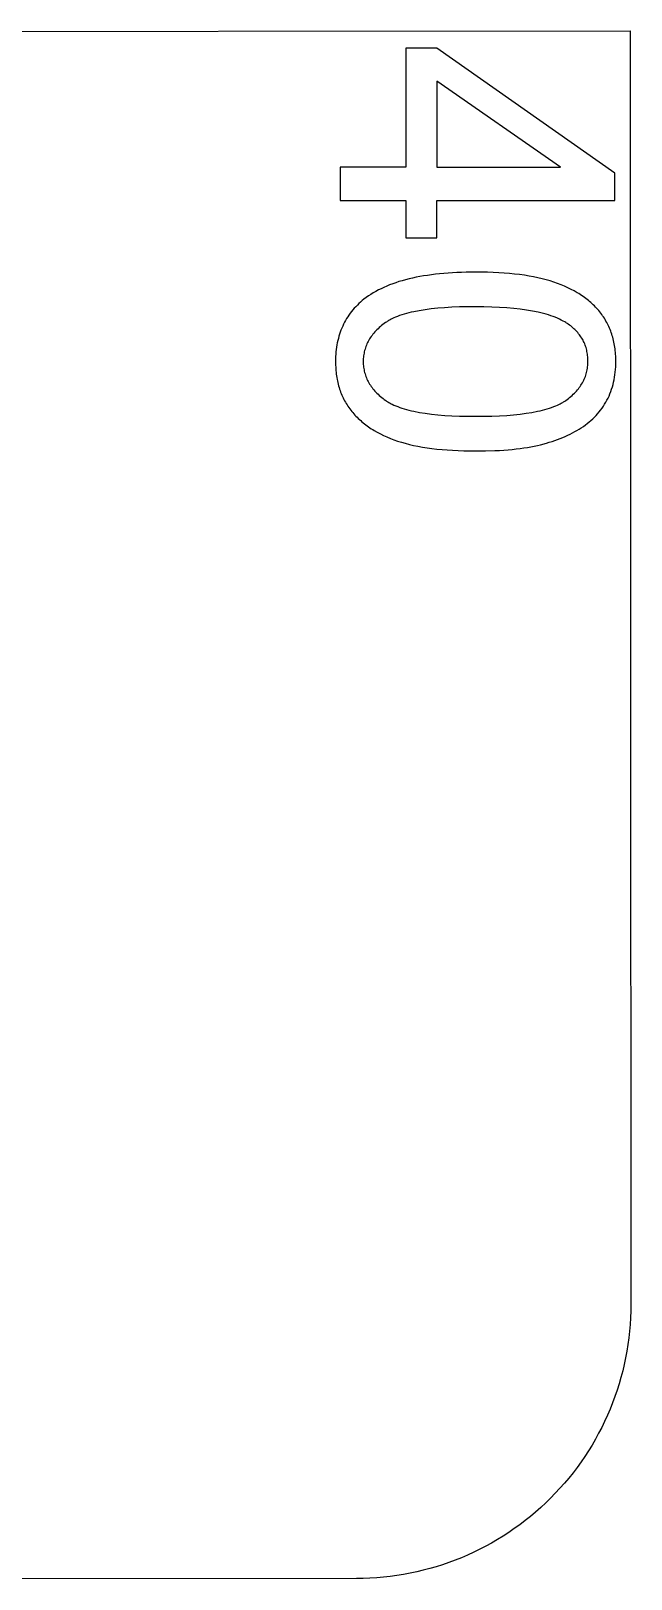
# Model space of a CAD drawing. Extents: x -8894 to -3022, y 6798 to 8329.
# Drawn here: x -4932.7 to -4823.5, y 7264.5 to 7546.6 of the extents above; entities that cross this region are included whole.
import ezdxf

# ---------------------------------------------------------------- set-up
doc = ezdxf.new("R2010")
doc.units = 0
doc.layers.add('LAYER_03', color=7, linetype='CONTINUOUS')
doc.layers.add('STEVILKE', color=7, linetype='CONTINUOUS')

msp = doc.modelspace()

# ---------------------------------------------------------------- linework, layer by layer
at = {"layer": 'LAYER_03'}
msp.add_lwpolyline([(-4973.62, 7546.47), (-4823.62, 7546.55), (-4823.49, 7314.55, -0.414214), (-4873.47, 7264.53), (-5010.38, 7264.45)], format="xyb", dxfattribs=at)
at = {"layer": 'STEVILKE'}
for p, q in [((-4864.51, 7501.21), (-4865.12, 7501.04)), ((-4863.88, 7501.37), (-4864.51, 7501.21)), ((-4863.24, 7501.52), (-4863.88, 7501.37)), ((-4862.58, 7501.66), (-4863.24, 7501.52)), ((-4861.91, 7501.79), (-4862.58, 7501.66)), ((-4861.22, 7501.91), (-4861.91, 7501.79)), ((-4860.52, 7502.02), (-4861.22, 7501.91)), ((-4859.8, 7502.13), (-4860.52, 7502.02)), ((-4859.06, 7502.22), (-4859.8, 7502.13)), ((-4858.31, 7502.3), (-4859.06, 7502.22)), ((-4857.55, 7502.37), (-4858.31, 7502.3)), ((-4856.77, 7502.43), (-4857.55, 7502.37)), ((-4855.97, 7502.49), (-4856.77, 7502.43)), ((-4855.16, 7502.53), (-4855.97, 7502.49)), ((-4854.34, 7502.56), (-4855.16, 7502.53)), ((-4853.49, 7502.59), (-4854.34, 7502.56)), ((-4851.77, 7502.61), (-4853.49, 7502.59)), ((-4850.67, 7502.6), (-4851.77, 7502.61)), ((-4849.6, 7502.58), (-4850.67, 7502.6)), ((-4848.56, 7502.54), (-4849.6, 7502.58)), ((-4847.55, 7502.49), (-4848.56, 7502.54)), ((-4846.56, 7502.43), (-4847.55, 7502.49)), ((-4845.61, 7502.35), (-4846.56, 7502.43)), ((-4844.67, 7502.26), (-4845.61, 7502.35)), ((-4843.77, 7502.15), (-4844.67, 7502.26)), ((-4842.89, 7502.03), (-4843.77, 7502.15)), ((-4842.04, 7501.9), (-4842.89, 7502.03)), ((-4841.22, 7501.75), (-4842.04, 7501.9)), ((-4840.42, 7501.58), (-4841.22, 7501.75)), ((-4839.65, 7501.4), (-4840.42, 7501.58)), ((-4838.91, 7501.21), (-4839.65, 7501.4)), ((-4838.19, 7501.01), (-4838.91, 7501.21)), ((-4870.84, 7498.55), (-4871.27, 7498.26)), ((-4870.4, 7498.82), (-4870.84, 7498.55)), ((-4869.94, 7499.09), (-4870.4, 7498.82)), ((-4869.46, 7499.35), (-4869.94, 7499.09)), ((-4868.98, 7499.59), (-4869.46, 7499.35)), ((-4868.47, 7499.83), (-4868.98, 7499.59)), ((-4867.95, 7500.05), (-4868.47, 7499.83)), ((-4867.42, 7500.27), (-4867.95, 7500.05)), ((-4866.86, 7500.48), (-4867.42, 7500.27)), ((-4866.3, 7500.68), (-4866.86, 7500.48)), ((-4865.72, 7500.87), (-4866.3, 7500.68)), ((-4865.12, 7501.04), (-4865.72, 7500.87)), ((-4837.5, 7500.78), (-4838.19, 7501.01)), ((-4836.84, 7500.55), (-4837.5, 7500.78)), ((-4836.19, 7500.3), (-4836.84, 7500.55)), ((-4835.56, 7500.04), (-4836.19, 7500.3)), ((-4834.95, 7499.76), (-4835.56, 7500.04)), ((-4834.37, 7499.47), (-4834.95, 7499.76)), ((-4833.8, 7499.17), (-4834.37, 7499.47)), ((-4833.25, 7498.85), (-4833.8, 7499.17)), ((-4832.98, 7498.69), (-4833.25, 7498.85)), ((-4832.72, 7498.52), (-4832.98, 7498.69)), ((-4832.46, 7498.35), (-4832.72, 7498.52)), ((-4832.21, 7498.17), (-4832.46, 7498.35)), ((-4874.1, 7495.71), (-4874.35, 7495.41)), ((-4873.84, 7496.01), (-4874.1, 7495.71)), ((-4873.57, 7496.3), (-4873.84, 7496.01)), ((-4873.29, 7496.59), (-4873.57, 7496.3)), ((-4873, 7496.87), (-4873.29, 7496.59)), ((-4872.71, 7497.14), (-4873, 7496.87)), ((-4872.4, 7497.41), (-4872.71, 7497.14)), ((-4872.08, 7497.67), (-4872.4, 7497.41)), ((-4871.68, 7497.97), (-4872.08, 7497.67)), ((-4871.27, 7498.26), (-4871.68, 7497.97)), ((-4862.01, 7495.58), (-4863, 7495.39)), ((-4860.96, 7495.75), (-4862.01, 7495.58)), ((-4859.84, 7495.9), (-4860.96, 7495.75)), ((-4858.65, 7496.02), (-4859.84, 7495.9)), ((-4857.4, 7496.12), (-4858.65, 7496.02)), ((-4856.09, 7496.2), (-4857.4, 7496.12)), ((-4854.71, 7496.26), (-4856.09, 7496.2)), ((-4853.27, 7496.29), (-4854.71, 7496.26)), ((-4851.77, 7496.3), (-4853.27, 7496.29)), ((-4850.26, 7496.29), (-4851.77, 7496.3)), ((-4848.81, 7496.25), (-4850.26, 7496.29)), ((-4847.42, 7496.19), (-4848.81, 7496.25)), ((-4846.1, 7496.1), (-4847.42, 7496.19)), ((-4844.83, 7495.99), (-4846.1, 7496.1)), ((-4843.63, 7495.86), (-4844.83, 7495.99)), ((-4842.48, 7495.7), (-4843.63, 7495.86)), ((-4841.4, 7495.51), (-4842.48, 7495.7)), ((-4840.37, 7495.3), (-4841.4, 7495.51)), ((-4831.96, 7497.99), (-4832.21, 7498.17)), ((-4831.71, 7497.81), (-4831.96, 7497.99)), ((-4831.48, 7497.63), (-4831.71, 7497.81)), ((-4831.24, 7497.44), (-4831.48, 7497.63)), ((-4831.01, 7497.25), (-4831.24, 7497.44)), ((-4830.79, 7497.05), (-4831.01, 7497.25)), ((-4830.57, 7496.85), (-4830.79, 7497.05)), ((-4830.35, 7496.65), (-4830.57, 7496.85)), ((-4830.14, 7496.45), (-4830.35, 7496.65)), ((-4829.94, 7496.24), (-4830.14, 7496.45)), ((-4829.74, 7496.02), (-4829.94, 7496.24)), ((-4829.54, 7495.81), (-4829.74, 7496.02)), ((-4829.35, 7495.59), (-4829.54, 7495.81)), ((-4829.17, 7495.37), (-4829.35, 7495.59)), ((-4875.96, 7492.77), (-4876.12, 7492.41)), ((-4875.8, 7493.12), (-4875.96, 7492.77)), ((-4875.62, 7493.46), (-4875.8, 7493.12)), ((-4875.43, 7493.8), (-4875.62, 7493.46)), ((-4875.24, 7494.14), (-4875.43, 7493.8)), ((-4875.03, 7494.46), (-4875.24, 7494.14)), ((-4874.81, 7494.79), (-4875.03, 7494.46)), ((-4874.58, 7495.1), (-4874.81, 7494.79)), ((-4874.35, 7495.41), (-4874.58, 7495.1)), ((-4869.1, 7492.68), (-4869.32, 7492.49)), ((-4868.87, 7492.87), (-4869.1, 7492.68)), ((-4868.64, 7493.06), (-4868.87, 7492.87)), ((-4868.39, 7493.24), (-4868.64, 7493.06)), ((-4868.14, 7493.42), (-4868.39, 7493.24)), ((-4868.01, 7493.51), (-4868.14, 7493.42)), ((-4867.88, 7493.6), (-4868.01, 7493.51)), ((-4867.74, 7493.69), (-4867.88, 7493.6)), ((-4867.6, 7493.77), (-4867.74, 7493.69)), ((-4867.46, 7493.86), (-4867.6, 7493.77)), ((-4867.31, 7493.94), (-4867.46, 7493.86)), ((-4867.15, 7494.02), (-4867.31, 7493.94)), ((-4867, 7494.1), (-4867.15, 7494.02)), ((-4866.67, 7494.25), (-4867, 7494.1)), ((-4866.33, 7494.4), (-4866.67, 7494.25)), ((-4865.97, 7494.54), (-4866.33, 7494.4)), ((-4865.59, 7494.68), (-4865.97, 7494.54)), ((-4865.2, 7494.81), (-4865.59, 7494.68)), ((-4864.79, 7494.94), (-4865.2, 7494.81)), ((-4864.37, 7495.06), (-4864.79, 7494.94)), ((-4863.93, 7495.18), (-4864.37, 7495.06)), ((-4863.47, 7495.29), (-4863.93, 7495.18)), ((-4863, 7495.39), (-4863.47, 7495.29)), ((-4839.88, 7495.19), (-4840.37, 7495.3)), ((-4839.41, 7495.06), (-4839.88, 7495.19)), ((-4838.95, 7494.94), (-4839.41, 7495.06)), ((-4838.5, 7494.8), (-4838.95, 7494.94)), ((-4838.08, 7494.67), (-4838.5, 7494.8)), ((-4837.66, 7494.52), (-4838.08, 7494.67)), ((-4837.26, 7494.37), (-4837.66, 7494.52)), ((-4836.88, 7494.21), (-4837.26, 7494.37)), ((-4836.51, 7494.05), (-4836.88, 7494.21)), ((-4836.16, 7493.88), (-4836.51, 7494.05)), ((-4835.82, 7493.7), (-4836.16, 7493.88)), ((-4835.5, 7493.52), (-4835.82, 7493.7)), ((-4835.34, 7493.42), (-4835.5, 7493.52)), ((-4835.19, 7493.33), (-4835.34, 7493.42)), ((-4835.04, 7493.23), (-4835.19, 7493.33)), ((-4834.89, 7493.13), (-4835.04, 7493.23)), ((-4834.67, 7492.97), (-4834.89, 7493.13)), ((-4834.46, 7492.81), (-4834.67, 7492.97)), ((-4834.25, 7492.65), (-4834.46, 7492.81)), ((-4834.06, 7492.48), (-4834.25, 7492.65)), ((-4828.99, 7495.14), (-4829.17, 7495.37)), ((-4828.81, 7494.91), (-4828.99, 7495.14)), ((-4828.64, 7494.67), (-4828.81, 7494.91)), ((-4828.48, 7494.44), (-4828.64, 7494.67)), ((-4828.32, 7494.2), (-4828.48, 7494.44)), ((-4828.17, 7493.95), (-4828.32, 7494.2)), ((-4828.03, 7493.7), (-4828.17, 7493.95)), ((-4827.89, 7493.45), (-4828.03, 7493.7)), ((-4827.75, 7493.2), (-4827.89, 7493.45)), ((-4827.62, 7492.94), (-4827.75, 7493.2)), ((-4827.5, 7492.67), (-4827.62, 7492.94)), ((-4827.38, 7492.41), (-4827.5, 7492.67)), ((-4876.85, 7490.14), (-4876.94, 7489.74)), ((-4876.75, 7490.53), (-4876.85, 7490.14)), ((-4876.65, 7490.92), (-4876.75, 7490.53)), ((-4876.53, 7491.3), (-4876.65, 7490.92)), ((-4876.4, 7491.68), (-4876.53, 7491.3)), ((-4876.27, 7492.05), (-4876.4, 7491.68)), ((-4876.12, 7492.41), (-4876.27, 7492.05)), ((-4871.32, 7489.98), (-4871.44, 7489.76)), ((-4871.2, 7490.21), (-4871.32, 7489.98)), ((-4871.07, 7490.43), (-4871.2, 7490.21)), ((-4870.93, 7490.64), (-4871.07, 7490.43)), ((-4870.78, 7490.86), (-4870.93, 7490.64)), ((-4870.62, 7491.07), (-4870.78, 7490.86)), ((-4870.46, 7491.28), (-4870.62, 7491.07)), ((-4870.29, 7491.49), (-4870.46, 7491.28)), ((-4870.11, 7491.7), (-4870.29, 7491.49)), ((-4869.92, 7491.9), (-4870.11, 7491.7)), ((-4869.73, 7492.1), (-4869.92, 7491.9)), ((-4869.53, 7492.3), (-4869.73, 7492.1)), ((-4869.32, 7492.49), (-4869.53, 7492.3)), ((-4833.86, 7492.3), (-4834.06, 7492.48)), ((-4833.68, 7492.13), (-4833.86, 7492.3)), ((-4833.5, 7491.95), (-4833.68, 7492.13)), ((-4833.33, 7491.77), (-4833.5, 7491.95)), ((-4833.16, 7491.58), (-4833.33, 7491.77)), ((-4833.01, 7491.39), (-4833.16, 7491.58)), ((-4832.86, 7491.2), (-4833.01, 7491.39)), ((-4832.71, 7491), (-4832.86, 7491.2)), ((-4832.58, 7490.8), (-4832.71, 7491)), ((-4832.45, 7490.6), (-4832.58, 7490.8)), ((-4832.33, 7490.39), (-4832.45, 7490.6)), ((-4832.21, 7490.18), (-4832.33, 7490.39)), ((-4832.1, 7489.97), (-4832.21, 7490.18)), ((-4832, 7489.76), (-4832.1, 7489.97)), ((-4827.27, 7492.14), (-4827.38, 7492.41)), ((-4827.16, 7491.86), (-4827.27, 7492.14)), ((-4827.06, 7491.59), (-4827.16, 7491.86)), ((-4826.97, 7491.31), (-4827.06, 7491.59)), ((-4826.88, 7491.02), (-4826.97, 7491.31)), ((-4826.8, 7490.73), (-4826.88, 7491.02)), ((-4826.72, 7490.44), (-4826.8, 7490.73)), ((-4826.65, 7490.15), (-4826.72, 7490.44)), ((-4826.58, 7489.85), (-4826.65, 7490.15)), ((-4826.52, 7489.54), (-4826.58, 7489.85)), ((-4877.24, 7487.21), (-4877.25, 7486.76)), ((-4877.21, 7487.64), (-4877.24, 7487.21)), ((-4877.18, 7488.07), (-4877.21, 7487.64)), ((-4877.13, 7488.5), (-4877.18, 7488.07)), ((-4877.08, 7488.92), (-4877.13, 7488.5)), ((-4877.01, 7489.33), (-4877.08, 7488.92)), ((-4876.94, 7489.74), (-4877.01, 7489.33)), ((-4872.18, 7487.1), (-4872.2, 7486.84)), ((-4872.15, 7487.35), (-4872.18, 7487.1)), ((-4872.12, 7487.6), (-4872.15, 7487.35)), ((-4872.07, 7487.85), (-4872.12, 7487.6)), ((-4872.02, 7488.1), (-4872.07, 7487.85)), ((-4871.96, 7488.35), (-4872.02, 7488.1)), ((-4871.89, 7488.59), (-4871.96, 7488.35)), ((-4871.82, 7488.83), (-4871.89, 7488.59)), ((-4871.73, 7489.06), (-4871.82, 7488.83)), ((-4871.64, 7489.3), (-4871.73, 7489.06)), ((-4871.54, 7489.53), (-4871.64, 7489.3)), ((-4871.44, 7489.76), (-4871.54, 7489.53)), ((-4831.91, 7489.54), (-4832, 7489.76)), ((-4831.82, 7489.31), (-4831.91, 7489.54)), ((-4831.74, 7489.09), (-4831.82, 7489.31)), ((-4831.66, 7488.86), (-4831.74, 7489.09)), ((-4831.6, 7488.63), (-4831.66, 7488.86)), ((-4831.54, 7488.39), (-4831.6, 7488.63)), ((-4831.49, 7488.15), (-4831.54, 7488.39)), ((-4831.44, 7487.91), (-4831.49, 7488.15)), ((-4831.4, 7487.66), (-4831.44, 7487.91)), ((-4831.37, 7487.41), (-4831.4, 7487.66)), ((-4831.35, 7487.16), (-4831.37, 7487.41)), ((-4831.33, 7486.91), (-4831.35, 7487.16)), ((-4826.47, 7489.24), (-4826.52, 7489.54)), ((-4826.42, 7488.93), (-4826.47, 7489.24)), ((-4826.38, 7488.61), (-4826.42, 7488.93)), ((-4826.34, 7488.3), (-4826.38, 7488.61)), ((-4826.31, 7487.98), (-4826.34, 7488.3)), ((-4826.28, 7487.65), (-4826.31, 7487.98)), ((-4826.26, 7487.32), (-4826.28, 7487.65)), ((-4826.25, 7486.99), (-4826.26, 7487.32)), ((-4826.24, 7486.32), (-4826.25, 7486.99)), ((-4877.25, 7486.76), (-4877.26, 7486.32)), ((-4877.26, 7486.32), (-4877.25, 7485.64)), ((-4877.25, 7485.64), (-4877.23, 7485.3)), ((-4877.23, 7485.3), (-4877.21, 7484.97)), ((-4877.21, 7484.97), (-4877.19, 7484.65)), ((-4877.19, 7484.65), (-4877.16, 7484.33)), ((-4877.16, 7484.33), (-4877.12, 7484.01)), ((-4872.21, 7486.58), (-4872.22, 7486.32)), ((-4872.22, 7486.32), (-4872.21, 7486.05)), ((-4872.2, 7486.84), (-4872.21, 7486.58)), ((-4872.21, 7486.05), (-4872.2, 7485.79)), ((-4872.2, 7485.79), (-4872.18, 7485.54)), ((-4872.18, 7485.54), (-4872.15, 7485.28)), ((-4872.15, 7485.28), (-4872.12, 7485.03)), ((-4872.12, 7485.03), (-4872.07, 7484.78)), ((-4872.07, 7484.78), (-4872.02, 7484.53)), ((-4872.02, 7484.53), (-4871.96, 7484.29)), ((-4871.96, 7484.29), (-4871.89, 7484.05)), ((-4831.64, 7484.08), (-4831.57, 7484.33)), ((-4831.57, 7484.33), (-4831.51, 7484.57)), ((-4831.51, 7484.57), (-4831.46, 7484.82)), ((-4831.46, 7484.82), (-4831.41, 7485.08)), ((-4831.41, 7485.08), (-4831.38, 7485.33)), ((-4831.38, 7485.33), (-4831.35, 7485.59)), ((-4831.35, 7485.59), (-4831.33, 7485.85)), ((-4831.32, 7486.65), (-4831.33, 7486.91)), ((-4831.33, 7485.85), (-4831.32, 7486.12)), ((-4831.32, 7486.38), (-4831.32, 7486.65)), ((-4831.32, 7486.12), (-4831.32, 7486.38)), ((-4826.4, 7483.9), (-4826.34, 7484.37)), ((-4826.34, 7484.37), (-4826.29, 7484.84)), ((-4826.29, 7484.84), (-4826.26, 7485.33)), ((-4826.26, 7485.33), (-4826.24, 7485.82)), ((-4826.24, 7485.82), (-4826.24, 7486.32)), ((-4877.12, 7484.01), (-4877.08, 7483.69)), ((-4877.08, 7483.69), (-4877.03, 7483.38)), ((-4877.03, 7483.38), (-4876.97, 7483.07)), ((-4876.97, 7483.07), (-4876.91, 7482.77)), ((-4876.91, 7482.77), (-4876.84, 7482.47)), ((-4876.84, 7482.47), (-4876.77, 7482.17)), ((-4876.77, 7482.17), (-4876.7, 7481.88)), ((-4876.7, 7481.88), (-4876.61, 7481.59)), ((-4876.61, 7481.59), (-4876.52, 7481.3)), ((-4871.89, 7484.05), (-4871.82, 7483.81)), ((-4871.82, 7483.81), (-4871.73, 7483.57)), ((-4871.73, 7483.57), (-4871.64, 7483.34)), ((-4871.64, 7483.34), (-4871.54, 7483.1)), ((-4871.54, 7483.1), (-4871.43, 7482.88)), ((-4871.43, 7482.88), (-4871.32, 7482.65)), ((-4871.32, 7482.65), (-4871.19, 7482.43)), ((-4871.19, 7482.43), (-4871.06, 7482.21)), ((-4871.06, 7482.21), (-4870.92, 7481.99)), ((-4870.92, 7481.99), (-4870.77, 7481.77)), ((-4870.77, 7481.77), (-4870.62, 7481.56)), ((-4870.62, 7481.56), (-4870.45, 7481.35)), ((-4870.45, 7481.35), (-4870.28, 7481.14)), ((-4833.23, 7481.15), (-4833.06, 7481.36)), ((-4833.06, 7481.36), (-4832.9, 7481.57)), ((-4832.9, 7481.57), (-4832.75, 7481.78)), ((-4832.75, 7481.78), (-4832.6, 7482)), ((-4832.6, 7482), (-4832.46, 7482.22)), ((-4832.46, 7482.22), (-4832.33, 7482.44)), ((-4832.33, 7482.44), (-4832.21, 7482.67)), ((-4832.21, 7482.67), (-4832.09, 7482.9)), ((-4832.09, 7482.9), (-4831.98, 7483.13)), ((-4831.98, 7483.13), (-4831.89, 7483.36)), ((-4831.89, 7483.36), (-4831.79, 7483.6)), ((-4831.79, 7483.6), (-4831.71, 7483.84)), ((-4831.71, 7483.84), (-4831.64, 7484.08)), ((-4827, 7481.25), (-4826.87, 7481.68)), ((-4826.87, 7481.68), (-4826.75, 7482.1)), ((-4826.75, 7482.1), (-4826.64, 7482.54)), ((-4826.64, 7482.54), (-4826.55, 7482.99)), ((-4826.55, 7482.99), (-4826.46, 7483.44)), ((-4826.46, 7483.44), (-4826.4, 7483.9)), ((-4876.52, 7481.3), (-4876.43, 7481.02)), ((-4876.43, 7481.02), (-4876.33, 7480.74)), ((-4876.33, 7480.74), (-4876.22, 7480.47)), ((-4876.22, 7480.47), (-4876.11, 7480.2)), ((-4876.11, 7480.2), (-4875.99, 7479.93)), ((-4875.99, 7479.93), (-4875.87, 7479.67)), ((-4875.87, 7479.67), (-4875.74, 7479.41)), ((-4875.74, 7479.41), (-4875.6, 7479.15)), ((-4875.6, 7479.15), (-4875.46, 7478.9)), ((-4875.46, 7478.9), (-4875.31, 7478.65)), ((-4875.31, 7478.65), (-4875.16, 7478.4)), ((-4870.28, 7481.14), (-4870.1, 7480.94)), ((-4870.1, 7480.94), (-4869.91, 7480.73)), ((-4869.91, 7480.73), (-4869.72, 7480.53)), ((-4869.72, 7480.53), (-4869.52, 7480.34)), ((-4869.52, 7480.34), (-4869.3, 7480.14)), ((-4869.3, 7480.14), (-4869.08, 7479.95)), ((-4869.08, 7479.95), (-4868.86, 7479.76)), ((-4868.86, 7479.76), (-4868.62, 7479.58)), ((-4868.62, 7479.58), (-4868.38, 7479.39)), ((-4868.38, 7479.39), (-4868.13, 7479.21)), ((-4868.13, 7479.21), (-4868, 7479.12)), ((-4868, 7479.12), (-4867.86, 7479.03)), ((-4867.86, 7479.03), (-4867.72, 7478.95)), ((-4867.72, 7478.95), (-4867.58, 7478.86)), ((-4867.58, 7478.86), (-4867.44, 7478.78)), ((-4867.44, 7478.78), (-4867.29, 7478.7)), ((-4867.29, 7478.7), (-4867.13, 7478.61)), ((-4867.13, 7478.61), (-4866.97, 7478.53)), ((-4866.97, 7478.53), (-4866.65, 7478.38)), ((-4836.84, 7478.38), (-4836.51, 7478.53)), ((-4836.51, 7478.53), (-4836.36, 7478.61)), ((-4836.36, 7478.61), (-4836.2, 7478.7)), ((-4836.2, 7478.7), (-4836.06, 7478.78)), ((-4836.06, 7478.78), (-4835.91, 7478.86)), ((-4835.91, 7478.86), (-4835.77, 7478.95)), ((-4835.77, 7478.95), (-4835.63, 7479.03)), ((-4835.63, 7479.03), (-4835.5, 7479.12)), ((-4835.5, 7479.12), (-4835.37, 7479.21)), ((-4835.37, 7479.21), (-4835.12, 7479.39)), ((-4835.12, 7479.39), (-4834.88, 7479.58)), ((-4834.88, 7479.58), (-4834.65, 7479.76)), ((-4834.65, 7479.76), (-4834.42, 7479.95)), ((-4834.42, 7479.95), (-4834.2, 7480.14)), ((-4834.2, 7480.14), (-4833.99, 7480.34)), ((-4833.99, 7480.34), (-4833.79, 7480.54)), ((-4833.79, 7480.54), (-4833.6, 7480.74)), ((-4833.6, 7480.74), (-4833.41, 7480.94)), ((-4833.41, 7480.94), (-4833.23, 7481.15)), ((-4828.28, 7478.52), (-4828.06, 7478.89)), ((-4828.06, 7478.89), (-4827.86, 7479.26)), ((-4827.86, 7479.26), (-4827.66, 7479.64)), ((-4827.66, 7479.64), (-4827.48, 7480.03)), ((-4827.48, 7480.03), (-4827.31, 7480.43)), ((-4827.31, 7480.43), (-4827.15, 7480.84)), ((-4827.15, 7480.84), (-4827, 7481.25)), ((-4875.16, 7478.4), (-4875, 7478.16)), ((-4875, 7478.16), (-4874.84, 7477.92)), ((-4874.84, 7477.92), (-4874.67, 7477.69)), ((-4874.67, 7477.69), (-4874.49, 7477.46)), ((-4874.49, 7477.46), (-4874.31, 7477.23)), ((-4874.31, 7477.23), (-4874.12, 7477.01)), ((-4874.12, 7477.01), (-4873.93, 7476.79)), ((-4873.93, 7476.79), (-4873.74, 7476.57)), ((-4873.74, 7476.57), (-4873.54, 7476.36)), ((-4873.54, 7476.36), (-4873.33, 7476.15)), ((-4873.33, 7476.15), (-4873.12, 7475.95)), ((-4873.12, 7475.95), (-4872.9, 7475.75)), ((-4872.9, 7475.75), (-4872.68, 7475.55)), ((-4866.65, 7478.38), (-4866.3, 7478.23)), ((-4866.3, 7478.23), (-4865.94, 7478.09)), ((-4865.94, 7478.09), (-4865.57, 7477.95)), ((-4865.57, 7477.95), (-4865.18, 7477.82)), ((-4865.18, 7477.82), (-4864.77, 7477.69)), ((-4864.77, 7477.69), (-4864.35, 7477.57)), ((-4864.35, 7477.57), (-4863.91, 7477.45)), ((-4863.91, 7477.45), (-4863.45, 7477.35)), ((-4863.45, 7477.35), (-4862.98, 7477.24)), ((-4862.98, 7477.24), (-4861.99, 7477.05)), ((-4861.99, 7477.05), (-4860.94, 7476.88)), ((-4860.94, 7476.88), (-4859.82, 7476.73)), ((-4859.82, 7476.73), (-4858.64, 7476.61)), ((-4858.64, 7476.61), (-4857.39, 7476.51)), ((-4857.39, 7476.51), (-4856.08, 7476.43)), ((-4856.08, 7476.43), (-4854.71, 7476.37)), ((-4854.71, 7476.37), (-4853.27, 7476.34)), ((-4853.27, 7476.34), (-4851.77, 7476.33)), ((-4851.77, 7476.33), (-4850.26, 7476.34)), ((-4850.26, 7476.34), (-4848.81, 7476.37)), ((-4848.81, 7476.37), (-4847.43, 7476.43)), ((-4847.43, 7476.43), (-4846.11, 7476.51)), ((-4846.11, 7476.51), (-4844.86, 7476.61)), ((-4844.86, 7476.61), (-4843.68, 7476.73)), ((-4843.68, 7476.73), (-4842.55, 7476.88)), ((-4842.55, 7476.88), (-4841.5, 7477.05)), ((-4841.5, 7477.05), (-4840.51, 7477.24)), ((-4840.51, 7477.24), (-4840.03, 7477.35)), ((-4840.03, 7477.35), (-4839.58, 7477.45)), ((-4839.58, 7477.45), (-4839.14, 7477.57)), ((-4839.14, 7477.57), (-4838.72, 7477.69)), ((-4838.72, 7477.69), (-4838.31, 7477.82)), ((-4838.31, 7477.82), (-4837.92, 7477.95)), ((-4837.92, 7477.95), (-4837.54, 7478.09)), ((-4837.54, 7478.09), (-4837.18, 7478.23)), ((-4837.18, 7478.23), (-4836.84, 7478.38)), ((-4830.76, 7475.59), (-4830.44, 7475.88)), ((-4830.44, 7475.88), (-4830.13, 7476.18)), ((-4830.13, 7476.18), (-4829.83, 7476.49)), ((-4829.83, 7476.49), (-4829.55, 7476.81)), ((-4829.55, 7476.81), (-4829.27, 7477.13)), ((-4829.27, 7477.13), (-4829.01, 7477.47)), ((-4829.01, 7477.47), (-4828.75, 7477.81)), ((-4828.75, 7477.81), (-4828.51, 7478.16)), ((-4828.51, 7478.16), (-4828.28, 7478.52)), ((-4872.68, 7475.55), (-4872.46, 7475.35)), ((-4872.46, 7475.35), (-4872.23, 7475.16)), ((-4872.23, 7475.16), (-4871.99, 7474.97)), ((-4871.99, 7474.97), (-4871.76, 7474.79)), ((-4871.76, 7474.79), (-4871.51, 7474.61)), ((-4871.51, 7474.61), (-4871.26, 7474.43)), ((-4871.26, 7474.43), (-4871.01, 7474.26)), ((-4871.01, 7474.26), (-4870.75, 7474.08)), ((-4870.75, 7474.08), (-4870.49, 7473.92)), ((-4870.49, 7473.92), (-4870.22, 7473.75)), ((-4870.22, 7473.75), (-4869.67, 7473.44)), ((-4869.67, 7473.44), (-4869.1, 7473.13)), ((-4869.1, 7473.13), (-4868.51, 7472.85)), ((-4835.45, 7472.68), (-4835, 7472.89)), ((-4835, 7472.89), (-4834.56, 7473.1)), ((-4834.56, 7473.1), (-4834.13, 7473.32)), ((-4834.13, 7473.32), (-4833.72, 7473.54)), ((-4833.72, 7473.54), (-4833.31, 7473.77)), ((-4833.31, 7473.77), (-4832.91, 7474.01)), ((-4832.91, 7474.01), (-4832.53, 7474.25)), ((-4832.53, 7474.25), (-4832.15, 7474.5)), ((-4832.15, 7474.5), (-4831.79, 7474.76)), ((-4831.79, 7474.76), (-4831.43, 7475.03)), ((-4831.43, 7475.03), (-4831.09, 7475.31)), ((-4831.09, 7475.31), (-4830.76, 7475.59)), ((-4868.51, 7472.85), (-4867.9, 7472.57)), ((-4867.9, 7472.57), (-4867.27, 7472.31)), ((-4867.27, 7472.31), (-4866.63, 7472.06)), ((-4866.63, 7472.06), (-4865.96, 7471.83)), ((-4865.96, 7471.83), (-4865.27, 7471.61)), ((-4865.27, 7471.61), (-4864.56, 7471.41)), ((-4864.56, 7471.41), (-4863.82, 7471.22)), ((-4863.82, 7471.22), (-4863.05, 7471.04)), ((-4863.05, 7471.04), (-4862.25, 7470.88)), ((-4862.25, 7470.88), (-4861.43, 7470.73)), ((-4861.43, 7470.73), (-4860.58, 7470.6)), ((-4860.58, 7470.6), (-4859.71, 7470.48)), ((-4859.71, 7470.48), (-4858.81, 7470.37)), ((-4858.81, 7470.37), (-4857.88, 7470.28)), ((-4857.88, 7470.28), (-4856.93, 7470.2)), ((-4856.93, 7470.2), (-4855.95, 7470.14)), ((-4855.95, 7470.14), (-4854.94, 7470.09)), ((-4854.94, 7470.09), (-4853.91, 7470.05)), ((-4849.96, 7470.04), (-4848.24, 7470.09)), ((-4848.24, 7470.09), (-4847.42, 7470.13)), ((-4847.42, 7470.13), (-4846.62, 7470.18)), ((-4846.62, 7470.18), (-4845.85, 7470.24)), ((-4845.85, 7470.24), (-4845.1, 7470.31)), ((-4845.1, 7470.31), (-4844.37, 7470.38)), ((-4844.37, 7470.38), (-4843.67, 7470.46)), ((-4843.67, 7470.46), (-4842.99, 7470.56)), ((-4842.99, 7470.56), (-4842.34, 7470.66)), ((-4842.34, 7470.66), (-4841.71, 7470.77)), ((-4841.71, 7470.77), (-4841.1, 7470.89)), ((-4841.1, 7470.89), (-4840.51, 7471.01)), ((-4840.51, 7471.01), (-4839.96, 7471.15)), ((-4839.96, 7471.15), (-4838.88, 7471.44)), ((-4838.88, 7471.44), (-4838.36, 7471.6)), ((-4838.36, 7471.6), (-4837.85, 7471.76)), ((-4837.85, 7471.76), (-4837.35, 7471.94)), ((-4837.35, 7471.94), (-4836.86, 7472.11)), ((-4836.86, 7472.11), (-4836.38, 7472.3)), ((-4836.38, 7472.3), (-4835.91, 7472.49)), ((-4835.91, 7472.49), (-4835.45, 7472.68)), ((-4853.91, 7470.05), (-4852.85, 7470.03)), ((-4852.85, 7470.03), (-4851.77, 7470.02)), ((-4851.77, 7470.02), (-4849.96, 7470.04))]:
    msp.add_line(p, q, dxfattribs=at)
for points in [[(-4876.41, 7521.76), (-4876.41, 7515.63), (-4864.44, 7515.63), (-4864.44, 7508.88), (-4858.82, 7508.88), (-4858.82, 7515.63), (-4826.44, 7515.63), (-4826.44, 7520.64), (-4858.82, 7543.44), (-4864.44, 7543.44), (-4864.44, 7521.76)], [(-4858.82, 7521.76), (-4836.29, 7521.76), (-4858.82, 7537.41)]]:
    msp.add_lwpolyline(points, close=True, dxfattribs=at)

doc.saveas('drawing.dxf')
